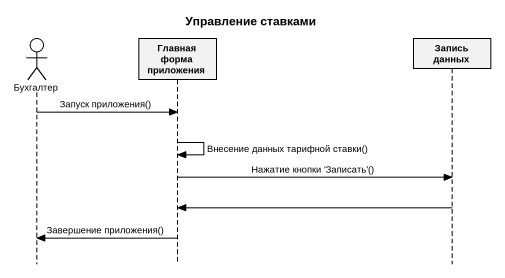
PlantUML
@startuml
title Управление ставками
hide footbox
actor Бухгалтер
participant "Главная форма приложения" as Главная_форма_приложения
participant "Запись данных" as Запись_данных

Бухгалтер -> Главная_форма_приложения : Запуск приложения()
Главная_форма_приложения -> Главная_форма_приложения : Внесение данных тарифной ставки()
Главная_форма_приложения -> Запись_данных : Нажатие кнопки 'Записать'()
Запись_данных -> Главная_форма_приложения
Главная_форма_приложения -> Бухгалтер : Завершение приложения()
@enduml
